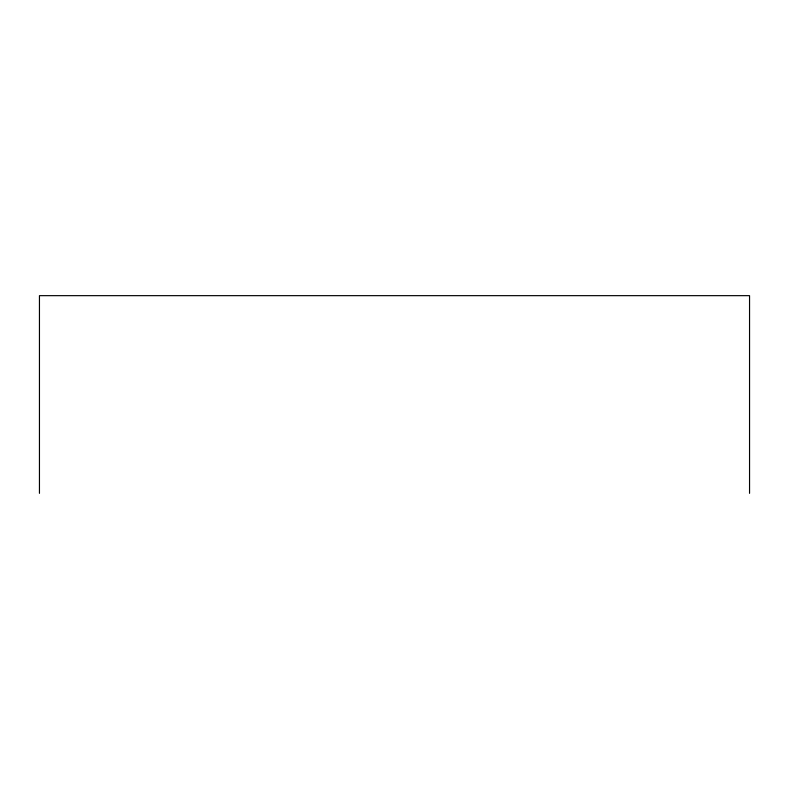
<?xml version="1.0" encoding="UTF-8"?>
<svg xmlns="http://www.w3.org/2000/svg" width="789" height="789" viewBox="0 0 789 789"><rect width="100%" height="100%" fill="white"/><g stroke="black" fill="none" stroke-linecap="round" stroke-linejoin="round"><path stroke-width="1.18" d="M749.55 493.342L749.55 295.658L39.45 295.658L39.45 493.342"/></g></svg>
